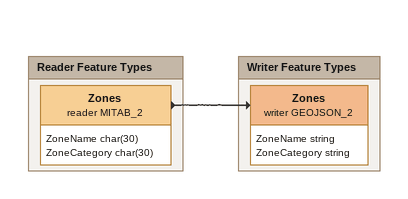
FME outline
Bookmark: Reader Feature Types
Zones (reader MITAB_2)
    attributes: ZoneName char(30), ZoneCategory char(30)
    -> Zones (writer GEOJSON_2)

Bookmark: Writer Feature Types
Zones (writer GEOJSON_2)
    attributes: ZoneName string, ZoneCategory string
